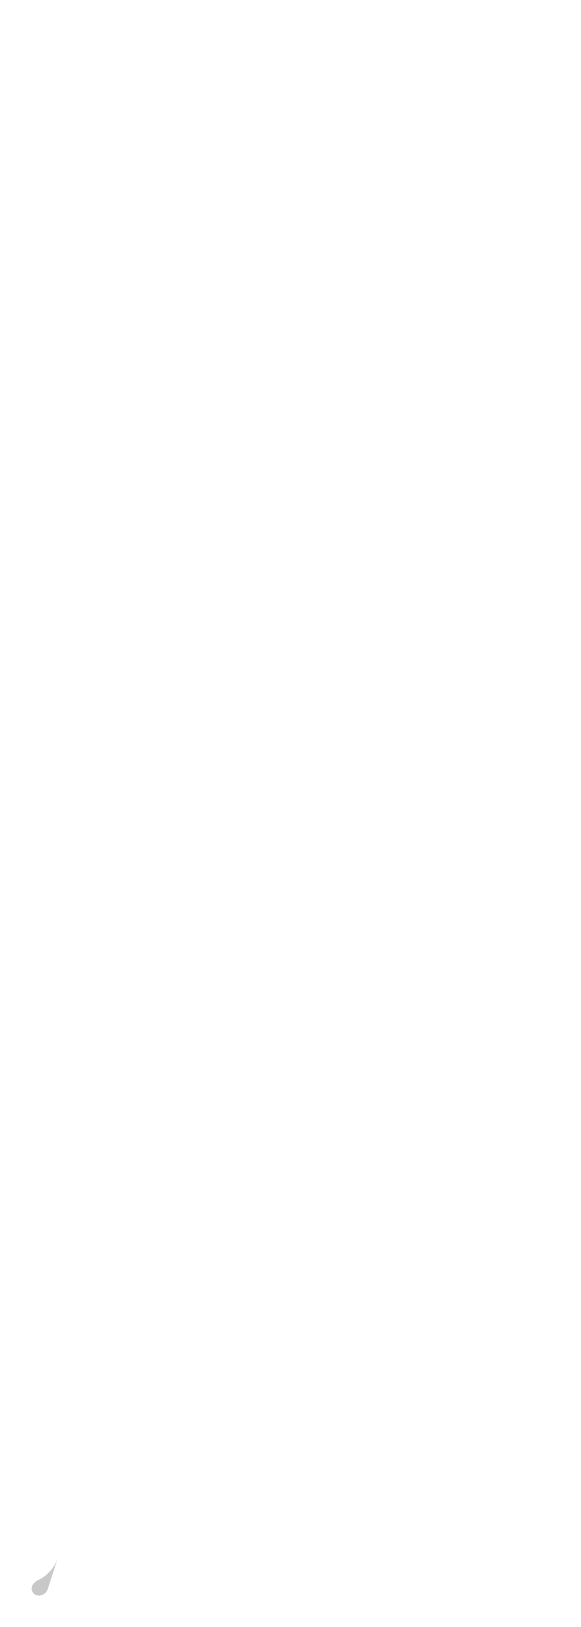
# Model space of a CAD drawing. Extents: x -23785941 to 8798891, y -8418521 to 21897894.
# Drawn here: x -2897740 to -2856156, y 3602355 to 3727905 of the extents above; entities that cross this region are included whole.
import ezdxf

# ---------------------------------------------------------------- set-up
doc = ezdxf.new("R2010")
doc.units = 0
doc.header["$MEASUREMENT"] = 0
doc.linetypes.add('DASHED', pattern=[0.75, 0.5, -0.25])
doc.layers.get('0').update_dxf_attribs({"linetype": 'CONTINUOUS'})

# ---------------------------------------------------------------- blocks, each defined once
blk = doc.blocks.new('A$C3D774E76')
at = {"linetype": 'DASHED'}
h = blk.add_hatch(color=3, dxfattribs=at)
h.paths.add_polyline_path([(-19625.6676482489, 153.5935025989311), (-19307.387938605, 540.0127186857549)])
h.paths.add_polyline_path([(-19625.6676482489, 153.5935025989311), (-19621.80824316385, 150.4146675309709)])
edge = h.paths.add_edge_path()
edge.add_arc((-19317.68446717573, 535.3808727927499), 10, 320.5232731362395, 373.6533754904058)
edge.add_arc((-19305.53769810539, 538.3314661486268), 2.500000000001724, 320.5232731362434, 553.6533754904074)
edge.add_line((-19303.60799088, 536.7420543000758), (-19621.80824316385, 150.4146675309709))
edge.add_line((-19309.9656382742, 529.0232253985497), (-19621.80824316385, 150.4146675309709))
h = blk.add_hatch(color=3, dxfattribs=at)
h.paths.add_polyline_path([(-19625.6676482489, 153.5935025989311), (-19307.387938605, 540.0127186857549)])
h.paths.add_polyline_path([(-19625.6676482489, 153.5935025989311), (-19621.80824316385, 150.4146675309709)])
edge = h.paths.add_edge_path()
edge.add_arc((-19317.68446717573, 535.3808727927499), 10, 320.5232731362395, 373.6533754904058)
edge.add_arc((-19305.53769810539, 538.3314661486268), 2.500000000001724, 320.5232731362434, 553.6533754904074)
edge.add_line((-19303.60799088, 536.7420543000758), (-19621.80824316385, 150.4146675309709))
edge.add_line((-19309.9656382742, 529.0232253985497), (-19621.80824316385, 150.4146675309709))

msp = doc.modelspace()

# ---------------------------------------------------------------- block references
at = {"linetype": 'Continuous', "xscale": 240.4782668173248, "yscale": -275.6364145158877, "zscale": 240.4782668173248, "rotation": 306.4169145854838}
msp.add_blockref('A$C3D774E76', (-21554.53721148074, -44868.37229233113), dxfattribs=at)

doc.saveas('drawing.dxf')
